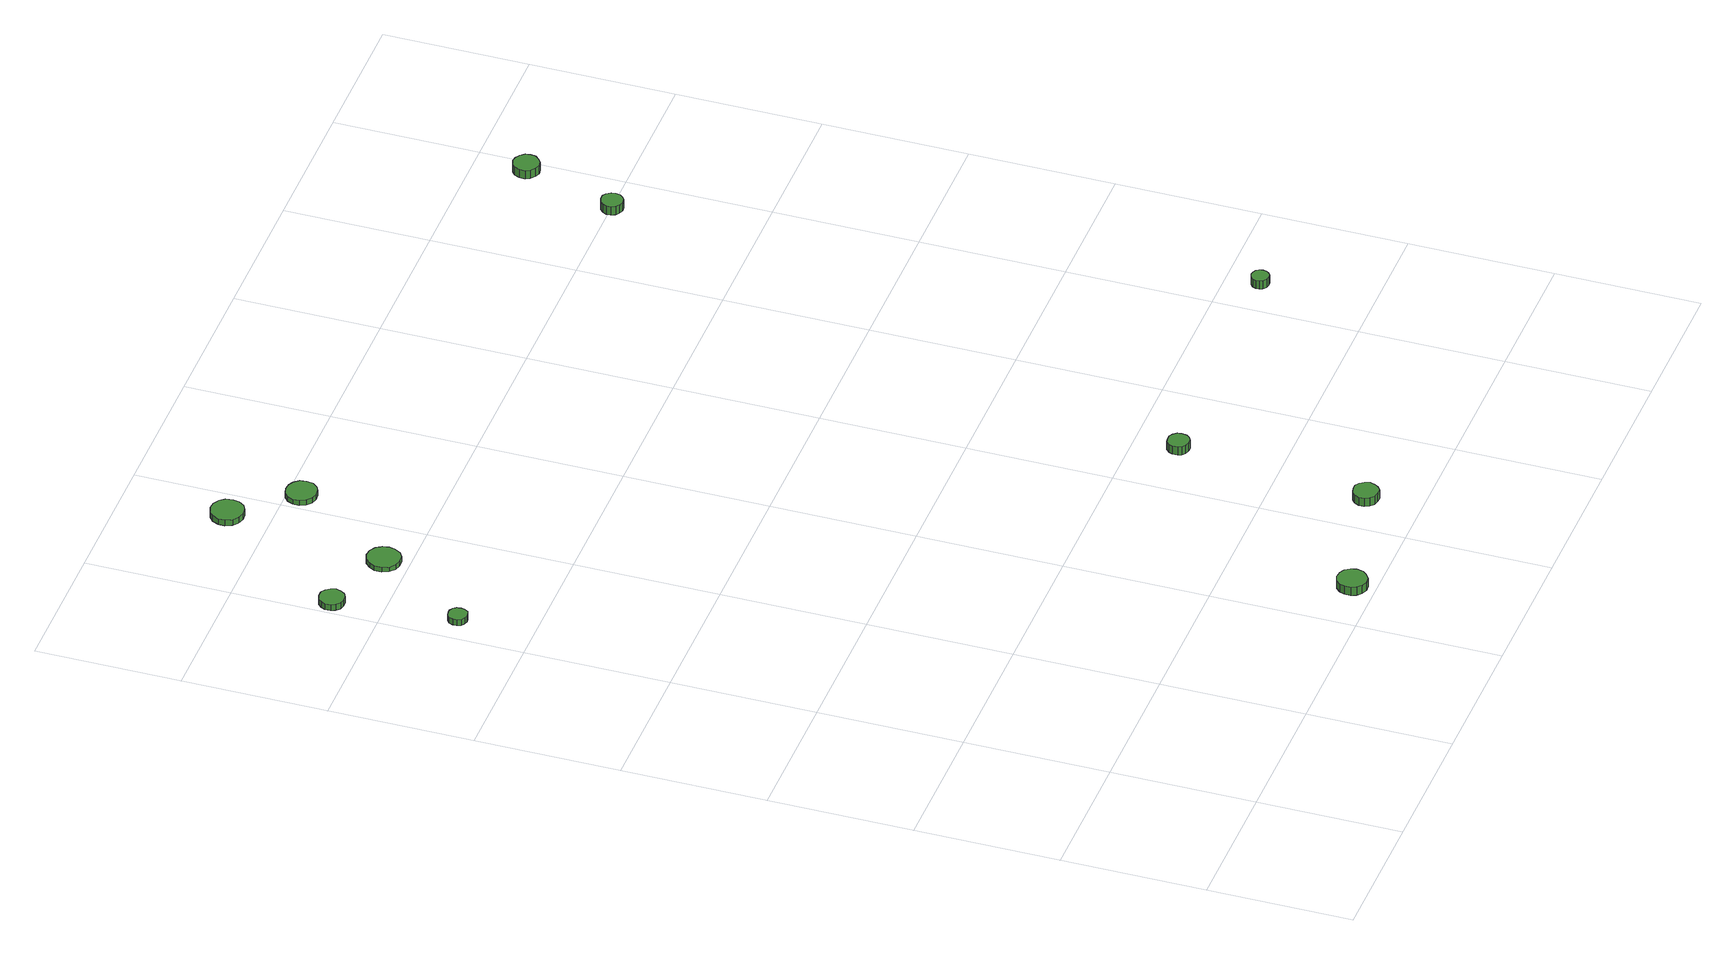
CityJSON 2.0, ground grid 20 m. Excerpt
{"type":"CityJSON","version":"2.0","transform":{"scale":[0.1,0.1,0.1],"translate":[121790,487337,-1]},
"CityObjects":{
"tree1":{"type":"SolitaryVegetationObject","attributes":{"function":"something"},"geometry":[{"type":"MultiSurface","lod":"1","boundaries":[[[0,1,2,3,4,5,6,7,8,9,10,11,12,13,14]],[[15,16,17,18,19,20,21,22,23,24,25,26,27,28,29]],[[0,29,28,1]],[[1,28,27,2]],[[2,27,26,3]],[[3,26,25,4]],[[4,25,24,5]],[[5,24,23,6]],[[6,23,22,7]],[[7,22,21,8]],[[8,21,20,9]],[[9,20,19,10]],[[10,19,18,11]],[[11,18,17,12]],[[12,17,16,13]],[[13,16,15,14]],[[14,15,29,0]]]}]},
"tree2":{"type":"SolitaryVegetationObject","attributes":{"function":"something"},"geometry":[{"type":"MultiSurface","lod":"1","boundaries":[[[30,31,32,33,34,35,36,37,38,39,40,41,42,43,44]],[[45,46,47,48,49,50,51,52,53,54,55,56,57,58,59]],[[30,59,58,31]],[[31,58,57,32]],[[32,57,56,33]],[[33,56,55,34]],[[34,55,54,35]],[[35,54,53,36]],[[36,53,52,37]],[[37,52,51,38]],[[38,51,50,39]],[[39,50,49,40]],[[40,49,48,41]],[[41,48,47,42]],[[42,47,46,43]],[[43,46,45,44]],[[44,45,59,30]]]}]},
"tree3":{"type":"SolitaryVegetationObject","attributes":{"function":"something"},"geometry":[{"type":"MultiSurface","lod":"1","boundaries":[[[60,61,62,63,64,65,66,67,68,69,70,71,72,73,74]],[[75,76,77,78,79,80,81,82,83,84,85,86,87,88,89]],[[60,89,88,61]],[[61,88,87,62]],[[62,87,86,63]],[[63,86,85,64]],[[64,85,84,65]],[[65,84,83,66]],[[66,83,82,67]],[[67,82,81,68]],[[68,81,80,69]],[[69,80,79,70]],[[70,79,78,71]],[[71,78,77,72]],[[72,77,76,73]],[[73,76,75,74]],[[74,75,89,60]]]}]},
"tree4":{"type":"SolitaryVegetationObject","attributes":{"function":"something"},"geometry":[{"type":"MultiSurface","lod":"1","boundaries":[[[90,91,92,93,94,95,96,97,98,99,100,101,102,103,104]],[[105,106,107,108,109,110,111,112,113,114,115,116,117,118,119]],[[90,119,118,91]],[[91,118,117,92]],[[92,117,116,93]],[[93,116,115,94]],[[94,115,114,95]],[[95,114,113,96]],[[96,113,112,97]],[[97,112,111,98]],[[98,111,110,99]],[[99,110,109,100]],[[100,109,108,101]],[[101,108,107,102]],[[102,107,106,103]],[[103,106,105,104]],[[104,105,119,90]]]}]},
"tree5":{"type":"SolitaryVegetationObject","attributes":{"function":"something"},"geometry":[{"type":"MultiSurface","lod":"1","boundaries":[[[120,121,122,123,124,125,126,127,128,129,130,131,132,133,134]],[[135,136,137,138,139,140,141,142,143,144,145,146,147,148,149]],[[120,149,148,121]],[[121,148,147,122]],[[122,147,146,123]],[[123,146,145,124]],[[124,145,144,125]],[[125,144,143,126]],[[126,143,142,127]],[[127,142,141,128]],[[128,141,140,129]],[[129,140,139,130]],[[130,139,138,131]],[[131,138,137,132]],[[132,137,136,133]],[[133,136,135,134]],[[134,135,149,120]]]}]},
"tree6":{"type":"SolitaryVegetationObject","attributes":{"function":"something"},"geometry":[{"type":"MultiSurface","lod":"1","boundaries":[[[150,151,152,153,154,155,156,157,158,159,160,161,162,163,164]],[[165,166,167,168,169,170,171,172,173,174,175,176,177,178,179]],[[150,179,178,151]],[[151,178,177,152]],[[152,177,176,153]],[[153,176,175,154]],[[154,175,174,155]],[[155,174,173,156]],[[156,173,172,157]],[[157,172,171,158]],[[158,171,170,159]],[[159,170,169,160]],[[160,169,168,161]],[[161,168,167,162]],[[162,167,166,163]],[[163,166,165,164]],[[164,165,179,150]]]}]},
"tree7":{"type":"SolitaryVegetationObject","attributes":{"function":"something"},"geometry":[{"type":"MultiSurface","lod":"1","boundaries":[[[180,181,182,183,184,185,186,187,188,189,190,191,192,193,194]],[[195,196,197,198,199,200,201,202,203,204,205,206,207,208,209]],[[180,209,208,181]],[[181,208,207,182]],[[182,207,206,183]],[[183,206,205,184]],[[184,205,204,185]],[[185,204,203,186]],[[186,203,202,187]],[[187,202,201,188]],[[188,201,200,189]],[[189,200,199,190]],[[190,199,198,191]],[[191,198,197,192]],[[192,197,196,193]],[[193,196,195,194]],[[194,195,209,180]]]}]},
"tree8":{"type":"SolitaryVegetationObject","attributes":{"function":"something"},"geometry":[{"type":"MultiSurface","lod":"1","boundaries":[[[210,211,212,213,214,215,216,217,218,219,220,221,222,223,224]],[[225,226,227,228,229,230,231,232,233,234,235,236,237,238,239]],[[210,239,238,211]],[[211,238,237,212]],[[212,237,236,213]],[[213,236,235,214]],[[214,235,234,215]],[[215,234,233,216]],[[216,233,232,217]],[[217,232,231,218]],[[218,231,230,219]],[[219,230,229,220]],[[220,229,228,221]],[[221,228,227,222]],[[222,227,226,223]],[[223,226,225,224]],[[224,225,239,210]]]}]},
"tree9":{"type":"SolitaryVegetationObject","attributes":{"function":"something"},"geometry":[{"type":"MultiSurface","lod":"1","boundaries":[[[240,241,242,243,244,245,246,247,248,249,250,251,252,253,254]],[[255,256,257,258,259,260,261,262,263,264,265,266,267,268,269]],[[240,269,268,241]],[[241,268,267,242]],[[242,267,266,243]],[[243,266,265,244]],[[244,265,264,245]],[[245,264,263,246]],[[246,263,262,247]],[[247,262,261,248]],[[248,261,260,249]],[[249,260,259,250]],[[250,259,258,251]],[[251,258,257,252]],[[252,257,256,253]],[[253,256,255,254]],[[254,255,269,240]]]}]},
"tree10":{"type":"SolitaryVegetationObject","attributes":{"function":"something"},"geometry":[{"type":"MultiSurface","lod":"1","boundaries":[[[270,271,272,273,274,275,276,277,278,279,280,281,282,283,284]],[[285,286,287,288,289,290,291,292,293,294,295,296,297,298,299]],[[270,299,298,271]],[[271,298,297,272]],[[272,297,296,273]],[[273,296,295,274]],[[274,295,294,275]],[[275,294,293,276]],[[276,293,292,277]],[[277,292,291,278]],[[278,291,290,279]],[[279,290,289,280]],[[280,289,288,281]],[[281,288,287,282]],[[282,287,286,283]],[[283,286,285,284]],[[284,285,299,270]]]}]},
"tree11":{"type":"SolitaryVegetationObject","attributes":{"function":"something"},"geometry":[{"type":"MultiSurface","lod":"1","boundaries":[[[300,301,302,303,304,305,306,307,308,309,310,311,312,313,314]],[[315,316,317,318,319,320,321,322,323,324,325,326,327,328,329]],[[300,329,328,301]],[[301,328,327,302]],[[302,327,326,303]],[[303,326,325,304]],[[304,325,324,305]],[[305,324,323,306]],[[306,323,322,307]],[[307,322,321,308]],[[308,321,320,309]],[[309,320,319,310]],[[310,319,318,311]],[[311,318,317,312]],[[312,317,316,313]],[[313,316,315,314]],[[314,315,329,300]]]}]}
},
"vertices":[
[54,1104,16],[53,1110,16],[50,1114,16],[45,1117,16],[40,1117,16],[35,1116,16],[30,1112,16],[28,1107,16],[28,1101,16],[30,1096,16],[35,1093,16],[40,1091,16],[45,1092,16],[50,1094,16],[53,1099,16],[53,1099,7],[50,1094,7],[45,1092,7],[40,1091,7],[35,1093,7],[30,1096,7],[28,1101,7],[28,1107,7],[30,1112,7],[35,1116,7],[40,1117,7],[45,1117,7],[50,1114,7],[53,1110,7],[54,1104,7],
[41,1270,16],[39,1277,16],[35,1283,16],[29,1287,16],[21,1287,16],[14,1285,16],[9,1280,16],[6,1274,16],[6,1266,16],[9,1260,16],[14,1255,16],[21,1253,16],[29,1254,16],[35,1257,16],[39,1263,16],[39,1263,7],[35,1257,7],[29,1254,7],[21,1253,7],[14,1255,7],[9,1260,7],[6,1266,7],[6,1274,7],[9,1280,7],[14,1285,7],[21,1287,7],[29,1287,7],[35,1283,7],[39,1277,7],[41,1270,7],
[487,28,31],[485,36,31],[480,43,31],[473,47,31],[464,48,31],[456,45,31],[450,39,31],[447,32,31],[447,23,31],[450,16,31],[456,10,31],[464,7,31],[473,8,31],[480,13,31],[485,19,31],[485,19,18],[480,13,18],[473,8,18],[464,7,18],[456,10,18],[450,16,18],[447,23,18],[447,32,18],[450,39,18],[456,45,18],[464,48,18],[473,47,18],[480,43,18],[485,36,18],[487,28,18],
[151,1235,14],[149,1244,14],[144,1252,14],[136,1257,14],[126,1258,14],[117,1255,14],[110,1248,14],[106,1240,14],[106,1230,14],[110,1221,14],[117,1215,14],[126,1212,14],[136,1213,14],[144,1218,14],[149,1226,14],[149,1226,7],[144,1218,7],[136,1213,7],[126,1212,7],[117,1215,7],[110,1221,7],[106,1230,7],[106,1240,7],[110,1248,7],[117,1255,7],[126,1258,7],[136,1257,7],[144,1252,7],[149,1244,7],[151,1235,7],
[180,1458,16],[178,1468,16],[173,1475,16],[164,1480,16],[155,1481,16],[146,1478,16],[139,1472,16],[135,1463,16],[135,1454,16],[139,1445,16],[146,1439,16],[155,1436,16],[164,1437,16],[173,1441,16],[178,1449,16],[178,1449,7],[173,1441,7],[164,1437,7],[155,1436,7],[146,1439,7],[139,1445,7],[135,1454,7],[135,1463,7],[139,1472,7],[146,1478,7],[155,1481,7],[164,1480,7],[173,1475,7],[178,1468,7],[180,1458,7],
[249,1381,15],[248,1390,15],[242,1397,15],[235,1401,15],[226,1402,15],[218,1400,15],[211,1394,15],[207,1386,15],[207,1377,15],[211,1369,15],[218,1363,15],[226,1360,15],[235,1361,15],[242,1365,15],[248,1372,15],[248,1372,7],[242,1365,7],[235,1361,7],[226,1360,7],[218,1363,7],[211,1369,7],[207,1377,7],[207,1386,7],[211,1394,7],[218,1400,7],[226,1402,7],[235,1401,7],[242,1397,7],[248,1390,7],[249,1381,7],
[670,72,30],[668,79,30],[664,85,30],[658,89,30],[651,89,30],[644,87,30],[638,82,30],[635,76,30],[635,68,30],[638,62,30],[644,57,30],[651,55,30],[658,55,30],[664,59,30],[668,65,30],[668,65,17],[664,59,17],[658,55,17],[651,55,17],[644,57,17],[638,62,17],[635,68,17],[635,76,17],[638,82,17],[644,87,17],[651,89,17],[658,89,17],[664,85,17],[668,79,17],[670,72,17],
[690,336,31],[689,342,31],[685,347,31],[680,350,31],[674,350,31],[668,349,31],[663,344,31],[661,339,31],[661,332,31],[663,327,31],[668,323,31],[674,321,31],[680,321,31],[685,324,31],[689,329,31],[689,329,18],[685,324,18],[680,321,18],[674,321,18],[668,323,18],[663,327,18],[661,332,18],[661,339,18],[663,344,18],[668,349,18],[674,350,18],[680,350,18],[685,347,18],[689,342,18],[690,336,18],
[1058,350,30],[1057,355,30],[1054,359,30],[1050,361,30],[1045,362,30],[1040,360,30],[1036,357,30],[1034,352,30],[1034,347,30],[1036,343,30],[1040,339,30],[1045,338,30],[1050,338,30],[1054,341,30],[1057,345,30],[1057,345,17],[1054,341,17],[1050,338,17],[1045,338,17],[1040,339,17],[1036,343,17],[1034,347,17],[1034,352,17],[1036,357,17],[1040,360,17],[1045,362,17],[1050,361,17],[1054,359,17],[1057,355,17],[1058,350,17],
[950,1197,26],[949,1203,26],[945,1209,26],[940,1212,26],[934,1212,26],[928,1210,26],[923,1206,26],[920,1200,26],[920,1194,26],[923,1188,26],[928,1184,26],[934,1182,26],[940,1183,26],[945,1186,26],[949,1191,26],[949,1191,13],[945,1186,13],[940,1183,13],[934,1182,13],[928,1184,13],[923,1188,13],[920,1194,13],[920,1200,13],[923,1206,13],[928,1210,13],[934,1212,13],[940,1212,13],[945,1209,13],[949,1203,13],[950,1197,13],
[991,1327,28],[990,1334,28],[985,1340,28],[979,1344,28],[972,1345,28],[965,1343,28],[959,1338,28],[956,1331,28],[956,1323,28],[959,1317,28],[965,1312,28],[972,1309,28],[979,1310,28],[985,1314,28],[990,1320,28],[990,1320,15],[985,1314,15],[979,1310,15],[972,1309,15],[965,1312,15],[959,1317,15],[956,1323,15],[956,1331,15],[959,1338,15],[965,1343,15],[972,1345,15],[979,1344,15],[985,1340,15],[990,1334,15],[991,1327,15]
]}
